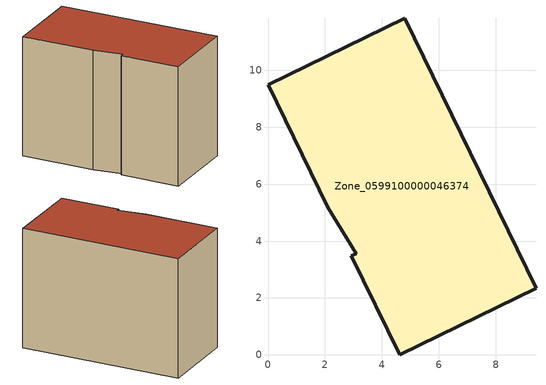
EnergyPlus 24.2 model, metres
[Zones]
Zone_0599100000046374
 floor ground (C_G): 2.93,3.48 3.1,3.56 2.1,5.18 0,9.49 4.81,11.83 9.41,2.34 4.63,0 z0
 wall outside (C_F): 4.63,0 9.41,2.34 4.81,11.83 0,9.49 2.1,5.18 3.1,3.56 2.93,3.48 4.63,0 z0:7.86
 roof outside (C_R): 3.1,3.56 2.93,3.48 4.63,0 9.41,2.34 4.81,11.83 0,9.49 2.1,5.18 z7.86
[BUILDING]
Pand.0599100000046374: North Axis=0; Terrain=City; Loads Convergence Tolerance Value=0.04; Temperature Convergence Tolerance Value=0.4; Solar Distribution=FullExterior; Maximum Number of Warmup Days=25; Minimum Number of Warmup Days=1
[Site:Location]
Rotterdam.The.Hague.AP_ZH_NLD Design_Conditions: Latitude=51.96; Longitude=4.45; Time Zone=1; Elevation=-4.5
[SITE:GROUNDTEMPERATURE:BUILDINGSURFACE]
18, 18, 18, 18, 18, 18, 18, 18, 18, 18, 18, 18
[MATERIAL] Thermal Absorptance=0.9; Solar Absorptance=0.7; Visible Absorptance=0.7
Name | Roughness | Thickness | Conductivity | Density | Specific Heat
G.TC.1975-1991 | MediumSmooth | 0.15 | 0.288461 | 540 | 1210
F.TC.1975-1991 | Rough | 0.3 | 0.230769 | 1920 | 840
R.TC.1975-1991 | MediumRough | 0.2 | 0.153846 | 1500 | 1000
[CONSTRUCTION]
C_G: G.TC.1975-1991
C_F: F.TC.1975-1991
C_R: R.TC.1975-1991
[ZONE]
Zone_0599100000046374: Type=1; Multiplier=1; Ceiling Height=Autocalculate; Volume=Autocalculate; Floor Area=autocalculate; Part of Total Floor Area=Yes
[ZONEINFILTRATION:DESIGNFLOWRATE]
Infil_Zone_0599100000046374: Zone or ZoneList or Space or SpaceList=Zone_0599100000046374; Schedule=AlwaysOn; Design Flow Rate Calculation Method=Flow/Area; Flow Rate per Floor Area=0.003; Constant Term Coefficient=1; Temperature Term Coefficient=0; Velocity Term Coefficient=0; Velocity Squared Term Coefficient=0
[HVACTEMPLATE:ZONE:IDEALLOADSAIRSYSTEM]
Zone_0599100000046374: Maximum Heating Supply Air Temperature=50; Minimum Cooling Supply Air Temperature=13; Maximum Heating Supply Air Humidity Ratio=0.0156; Minimum Cooling Supply Air Humidity Ratio=0.0077; Heating Limit=NoLimit; Cooling Limit=NoLimit; Dehumidification Control Type=ConstantSensibleHeatRatio; Cooling Sensible Heat Ratio=0.7; Dehumidification Setpoint=60; Humidification Control Type=None; Humidification Setpoint=30; Outdoor Air Method=None; Outdoor Air Flow Rate per Person=0.00944; Outdoor Air Flow Rate per Zone Floor Area=0; Outdoor Air Flow Rate per Zone=0; Demand Controlled Ventilation Type=None; Outdoor Air Economizer Type=NoEconomizer; Heat Recovery Type=None; Sensible Heat Recovery Effectiveness=0.7; Latent Heat Recovery Effectiveness=0.65
[ZONECONTROL:THERMOSTAT]
ThermostatControl_Zone_0599100000046374: Zone or ZoneList=Zone_0599100000046374; Control Type Schedule=DualSetpointControlType; Control 1=Thermostat_Zone_0599100000046374; Temperature Difference Between Cutout And Setpoint=0
[THERMOSTATSETPOINT:DUALSETPOINT]
Thermostat_Zone_0599100000046374: Heating Setpoint Temperature Schedule=HeatingSetpoint_Zone_0599100000046374; Cooling Setpoint Temperature Schedule=CoolingSetpoint_Zone_0599100000046374
[SCHEDULE:COMPACT]
HeatingSetpoint_Zone_0599100000046374: Through: 12/31, For: AllDays, Until: 24:00, 21
CoolingSetpoint_Zone_0599100000046374: Through: 12/31, For: AllDays, Until: 24:00, 24
DualSetpointControlType: Through: 12/31, For: AllDays, Until: 24:00, 4
AlwaysOn: Through: 12/31, For: AllDays, Until: 24:00, 1
